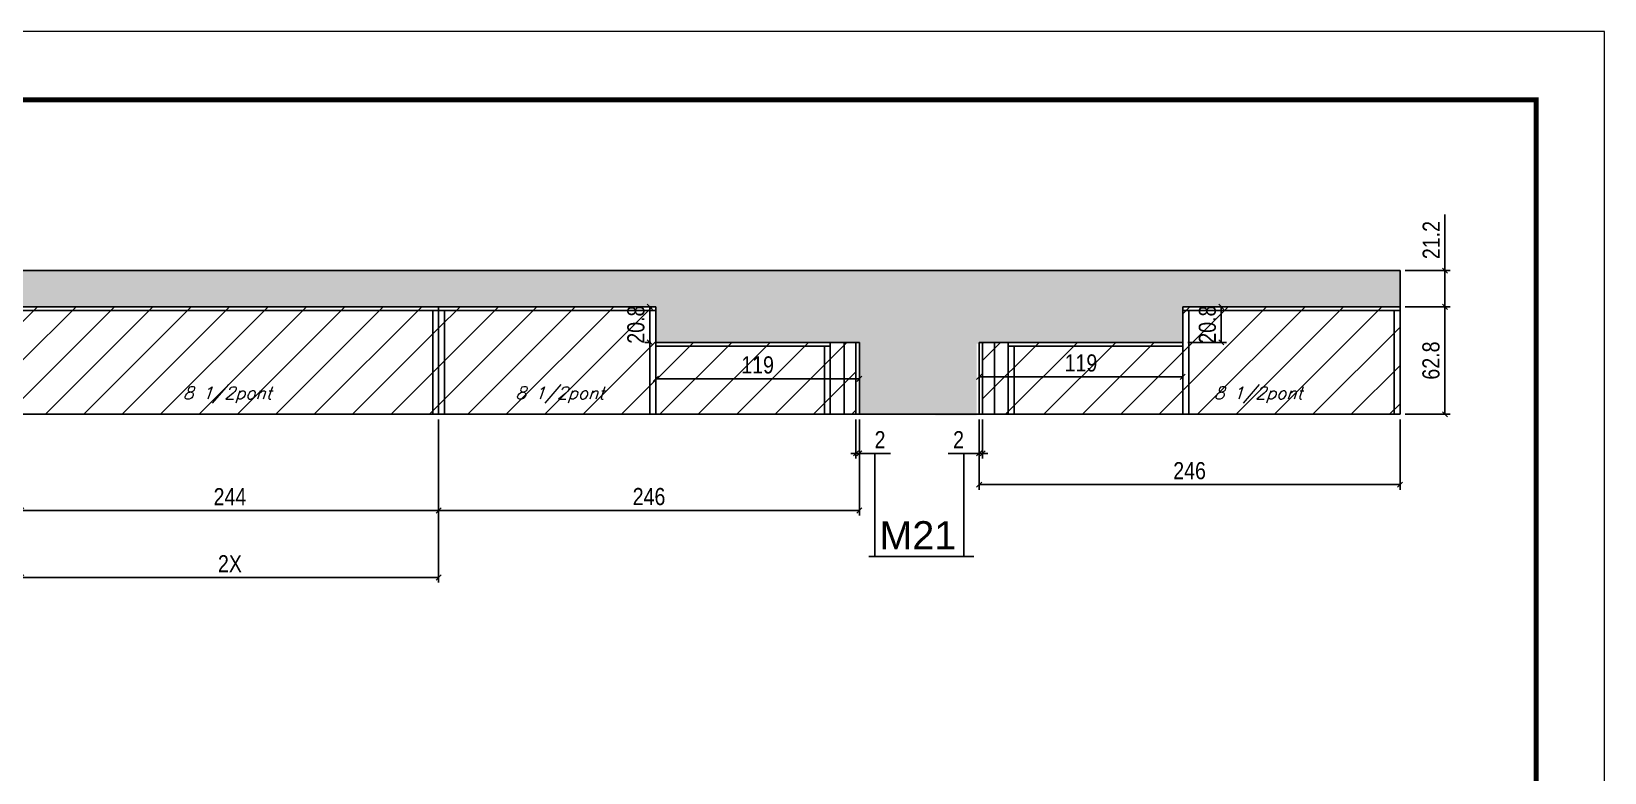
# Model space of a CAD drawing. Extents: x 137137 to 143418, y 10464 to 34486.
# Drawn here: x 140886 to 141806, y 30607 to 31040 of the extents above; entities that cross this region are included whole.
import ezdxf

# ---------------------------------------------------------------- set-up
doc = ezdxf.new("R2010")
doc.units = 0
doc.linetypes.add('DASHED', pattern=[0.75, 0.5, -0.25])
for name, color, linetype in [('COTA', 241, 'Continuous'), ('NOMENCLATURA', 7, 'Continuous'), ('Painéis', 200, 'Continuous'), ('Reaproveitamento', 251, 'Continuous'), ('SARR_2.2x7', 40, 'Continuous'), ('SARR_3.5x7', 81, 'Continuous'), ('texto', 7, 'Continuous')]:
    doc.layers.add(name, color=color, linetype=linetype)
for name, color, linetype, lineweight in [('Folhas', 255, 'Continuous', 9), ('Hachura', 251, 'Continuous', 9), ('SARRAFO DE PRESSAO', 251, 'DASHED', 9)]:
    doc.layers.add(name, color=color, linetype=linetype, lineweight=lineweight)
doc.styles.add('COTA TECNICA', font='techl___.ttf', dxfattribs={"height": 10})
doc.styles.add('Romans', font='romans.shx')
doc.styles.get("Standard").update_dxf_attribs({"font": 'arial.ttf'})
doc.dimstyles.new('PAINEL', dxfattribs={"dimtxt": 10, "dimasz": 3, "dimexe": 3, "dimexo": 3, "dimgap": 3, "dimtad": 1, "dimdec": 1, "dimzin": 12, "dimdsep": 46, "dimtxsty": 'COTA TECNICA', "dimblk1": 'OBLIQUE', "dimblk2": 'OBLIQUE', "dimsah": 1, "dimcen": 0.9, "dimclrd": 4, "dimclre": 4, "dimclrt": 240, "dimadec": 1, "dimazin": 3, "dimtfac": 1, "dimtdec": 1, "dimtmove": 0, "dimatfit": 3, "dimfxl": 1, "dimtolj": 1, "dimtzin": 12, "dimarcsym": 0})
pattern_1 = [(45, (-1598.5, -2297.15), (-11.2253202, 11.2253202), [])]

# ---------------------------------------------------------------- blocks, each defined once
blk = doc.blocks.new('9999999999')
at = {"layer": 'Folhas'}
blk.add_lwpolyline([(98138.98, 34190.21), (99623.98, 34190.21), (99623.98, 35240.21), (98138.98, 35240.21)], close=True, dxfattribs=at)
at = {"layer": 'Folhas', "color": 30, "const_width": 3}
blk.add_lwpolyline([(98213.98, 34230.21), (99583.98, 34230.21), (99583.98, 35200.21), (98213.98, 35200.21)], close=True, dxfattribs=at)
blk = doc.blocks.new('_Oblique')
at = {"color": 0, "linetype": 'ByBlock', "lineweight": -2}
blk.add_line((-0.5, -0.5), (0.5, 0.5), dxfattribs=at)
blk = doc.blocks.new('*D61')
at = {"layer": 'COTA', "color": 4, "lineweight": -2, "ltscale": 25, "transparency": 16777216}
for p, q in [((141368.24, 30813.24), (141368.24, 30790.37)), ((141370.24, 30813.24), (141370.24, 30790.37)), ((141368.24, 30793.37), (141365.24, 30793.37)), ((141368.24, 30793.37), (141370.24, 30793.37)), ((141370.24, 30793.37), (141388.35, 30793.37))]:
    blk.add_line(p, q, dxfattribs=at)
at = {"layer": 'Defpoints', "color": 0, "ltscale": 25, "transparency": 16777216}
for p in [(141368.24, 30816.24), (141370.24, 30816.24), (141370.24, 30793.37)]:
    blk.add_point(p, dxfattribs=at)
at = {"layer": 'COTA', "color": 4, "lineweight": -2, "ltscale": 25, "transparency": 16777216, "xscale": 3, "yscale": 3, "zscale": 3}
blk.add_blockref('_Oblique', (141368.24, 30793.37), dxfattribs=at)
at = {"layer": 'COTA', "color": 4, "lineweight": -2, "ltscale": 25, "transparency": 16777216, "xscale": 3, "yscale": 3, "zscale": 3, "rotation": 180}
blk.add_blockref('_Oblique', (141370.24, 30793.37), dxfattribs=at)
at = {"layer": 'COTA', "color": 240, "ltscale": 25, "transparency": 16777216, "insert": (141382.29, 30801.37), "char_height": 10, "attachment_point": 5, "style": 'COTA TECNICA'}
blk.add_mtext('\\A1;2', dxfattribs=at)
blk = doc.blocks.new('*D62')
at = {"layer": 'COTA', "color": 4, "lineweight": -2, "ltscale": 25, "transparency": 16777216}
for p, q in [((141440.24, 30813.24), (141440.24, 30790.37)), ((141442.24, 30813.24), (141442.24, 30790.37)), ((141440.24, 30793.37), (141422.13, 30793.37)), ((141442.24, 30793.37), (141440.24, 30793.37)), ((141442.24, 30793.37), (141445.24, 30793.37))]:
    blk.add_line(p, q, dxfattribs=at)
at = {"layer": 'Defpoints', "color": 0, "ltscale": 25, "transparency": 16777216}
for p in [(141440.24, 30816.24), (141442.24, 30816.24), (141440.24, 30793.37)]:
    blk.add_point(p, dxfattribs=at)
at = {"layer": 'COTA', "color": 4, "lineweight": -2, "ltscale": 25, "transparency": 16777216, "xscale": 3, "yscale": 3, "zscale": 3}
blk.add_blockref('_Oblique', (141440.24, 30793.37), dxfattribs=at)
at = {"layer": 'COTA', "color": 4, "lineweight": -2, "ltscale": 25, "transparency": 16777216, "xscale": 3, "yscale": 3, "zscale": 3, "rotation": 180}
blk.add_blockref('_Oblique', (141442.24, 30793.37), dxfattribs=at)
at = {"layer": 'COTA', "color": 240, "ltscale": 25, "transparency": 16777216, "insert": (141428.18, 30801.37), "char_height": 10, "attachment_point": 5, "style": 'COTA TECNICA'}
blk.add_mtext('\\A1;2', dxfattribs=at)
blk = doc.blocks.new('*D64')
at = {"layer": 'COTA', "color": 4, "lineweight": -2, "ltscale": 25, "transparency": 16777216}
for p, q in [((140880.28, 30813.24), (140880.28, 30756.98)), ((141124.28, 30813.24), (141124.28, 30756.98)), ((140880.28, 30759.98), (141124.28, 30759.98))]:
    blk.add_line(p, q, dxfattribs=at)
at = {"layer": 'Defpoints', "color": 0, "ltscale": 25, "transparency": 16777216}
for p in [(140880.28, 30816.24), (141124.28, 30816.24), (141124.28, 30759.98)]:
    blk.add_point(p, dxfattribs=at)
at = {"layer": 'COTA', "color": 4, "lineweight": -2, "ltscale": 25, "transparency": 16777216, "xscale": 3, "yscale": 3, "zscale": 3, "rotation": 180}
blk.add_blockref('_Oblique', (140880.28, 30759.98), dxfattribs=at)
at = {"layer": 'COTA', "color": 4, "lineweight": -2, "ltscale": 25, "transparency": 16777216, "xscale": 3, "yscale": 3, "zscale": 3}
blk.add_blockref('_Oblique', (141124.28, 30759.98), dxfattribs=at)
at = {"layer": 'COTA', "color": 240, "ltscale": 25, "transparency": 16777216, "insert": (141002.28, 30768.05), "char_height": 10, "attachment_point": 5, "style": 'COTA TECNICA'}
blk.add_mtext('\\A1;244', dxfattribs=at)
blk = doc.blocks.new('*D65')
at = {"layer": 'COTA', "color": 4, "lineweight": -2, "ltscale": 25, "transparency": 16777216}
for p, q in [((141124.28, 30813.24), (141124.28, 30756.98)), ((141370.24, 30813.24), (141370.24, 30756.98)), ((141124.28, 30759.98), (141370.24, 30759.98))]:
    blk.add_line(p, q, dxfattribs=at)
at = {"layer": 'Defpoints', "color": 0, "ltscale": 25, "transparency": 16777216}
for p in [(141124.28, 30816.24), (141370.24, 30816.24), (141370.24, 30759.98)]:
    blk.add_point(p, dxfattribs=at)
at = {"layer": 'COTA', "color": 4, "lineweight": -2, "ltscale": 25, "transparency": 16777216, "xscale": 3, "yscale": 3, "zscale": 3, "rotation": 180}
blk.add_blockref('_Oblique', (141124.28, 30759.98), dxfattribs=at)
at = {"layer": 'COTA', "color": 4, "lineweight": -2, "ltscale": 25, "transparency": 16777216, "xscale": 3, "yscale": 3, "zscale": 3}
blk.add_blockref('_Oblique', (141370.24, 30759.98), dxfattribs=at)
at = {"layer": 'COTA', "color": 240, "ltscale": 25, "transparency": 16777216, "insert": (141247.26, 30768.08), "char_height": 10, "attachment_point": 5, "style": 'COTA TECNICA'}
blk.add_mtext('\\A1;246', dxfattribs=at)
blk = doc.blocks.new('*D69')
at = {"layer": 'COTA', "color": 4, "lineweight": -2, "ltscale": 25, "transparency": 16777216}
for p, q in [((141440.24, 30813.24), (141440.24, 30772.09)), ((141686.24, 30813.24), (141686.24, 30772.09)), ((141440.24, 30775.09), (141686.24, 30775.09))]:
    blk.add_line(p, q, dxfattribs=at)
at = {"layer": 'Defpoints', "color": 0, "ltscale": 25, "transparency": 16777216}
for p in [(141440.24, 30816.24), (141686.24, 30816.24), (141686.24, 30775.09)]:
    blk.add_point(p, dxfattribs=at)
at = {"layer": 'COTA', "color": 4, "lineweight": -2, "ltscale": 25, "transparency": 16777216, "xscale": 3, "yscale": 3, "zscale": 3, "rotation": 180}
blk.add_blockref('_Oblique', (141440.24, 30775.09), dxfattribs=at)
at = {"layer": 'COTA', "color": 4, "lineweight": -2, "ltscale": 25, "transparency": 16777216, "xscale": 3, "yscale": 3, "zscale": 3}
blk.add_blockref('_Oblique', (141686.24, 30775.09), dxfattribs=at)
at = {"layer": 'COTA', "color": 240, "ltscale": 25, "transparency": 16777216, "insert": (141563.24, 30783.19), "char_height": 10, "attachment_point": 5, "style": 'COTA TECNICA'}
blk.add_mtext('\\A1;246', dxfattribs=at)
blk = doc.blocks.new('*D66')
at = {"layer": 'COTA', "color": 4, "lineweight": -2, "ltscale": 25, "transparency": 16777216}
for p, q in [((141251.24, 30855.24), (141251.24, 30833.94)), ((141370.24, 30855.24), (141370.24, 30833.94)), ((141251.24, 30836.94), (141370.24, 30836.94))]:
    blk.add_line(p, q, dxfattribs=at)
at = {"layer": 'Defpoints', "color": 0, "ltscale": 25, "transparency": 16777216}
for p in [(141251.24, 30858.24), (141370.24, 30858.24), (141370.24, 30836.94)]:
    blk.add_point(p, dxfattribs=at)
at = {"layer": 'COTA', "color": 4, "lineweight": -2, "ltscale": 25, "transparency": 16777216, "xscale": 3, "yscale": 3, "zscale": 3, "rotation": 180}
blk.add_blockref('_Oblique', (141251.24, 30836.94), dxfattribs=at)
at = {"layer": 'COTA', "color": 4, "lineweight": -2, "ltscale": 25, "transparency": 16777216, "xscale": 3, "yscale": 3, "zscale": 3}
blk.add_blockref('_Oblique', (141370.24, 30836.94), dxfattribs=at)
at = {"layer": 'COTA', "color": 240, "ltscale": 25, "transparency": 16777216, "insert": (141310.74, 30845.03), "char_height": 10, "attachment_point": 5, "style": 'COTA TECNICA'}
blk.add_mtext('\\A1;119', dxfattribs=at)
blk = doc.blocks.new('*D67')
at = {"layer": 'COTA', "color": 4, "lineweight": -2, "ltscale": 25, "transparency": 16777216}
for p, q in [((141440.24, 30855.24), (141440.24, 30835.09)), ((141559.24, 30855.24), (141559.24, 30835.09)), ((141440.24, 30838.09), (141559.24, 30838.09))]:
    blk.add_line(p, q, dxfattribs=at)
at = {"layer": 'Defpoints', "color": 0, "ltscale": 25, "transparency": 16777216}
for p in [(141440.24, 30858.24), (141559.24, 30858.24), (141559.24, 30838.09)]:
    blk.add_point(p, dxfattribs=at)
at = {"layer": 'COTA', "color": 4, "lineweight": -2, "ltscale": 25, "transparency": 16777216, "xscale": 3, "yscale": 3, "zscale": 3, "rotation": 180}
blk.add_blockref('_Oblique', (141440.24, 30838.09), dxfattribs=at)
at = {"layer": 'COTA', "color": 4, "lineweight": -2, "ltscale": 25, "transparency": 16777216, "xscale": 3, "yscale": 3, "zscale": 3}
blk.add_blockref('_Oblique', (141559.24, 30838.09), dxfattribs=at)
at = {"layer": 'COTA', "color": 240, "ltscale": 25, "transparency": 16777216, "insert": (141499.74, 30846.18), "char_height": 10, "attachment_point": 5, "style": 'COTA TECNICA'}
blk.add_mtext('\\A1;119', dxfattribs=at)
blk = doc.blocks.new('*D68')
at = {"layer": 'COTA', "color": 4, "lineweight": -2, "ltscale": 25, "transparency": 16777216}
for p, q in [((141562.24, 30879.04), (141584.79, 30879.04)), ((141581.79, 30879.04), (141581.79, 30858.24)), ((141562.24, 30858.24), (141584.79, 30858.24))]:
    blk.add_line(p, q, dxfattribs=at)
at = {"layer": 'Defpoints', "color": 0, "ltscale": 25, "transparency": 16777216}
for p in [(141559.24, 30879.04), (141559.24, 30858.24), (141581.79, 30858.24)]:
    blk.add_point(p, dxfattribs=at)
at = {"layer": 'COTA', "color": 4, "lineweight": -2, "ltscale": 25, "transparency": 16777216, "xscale": 3, "yscale": 3, "zscale": 3}
for p, rotation in [((141581.79, 30879.04), 90), ((141581.79, 30858.24), 270)]:
    blk.add_blockref('_Oblique', p, dxfattribs=dict(at, rotation=rotation))
at = {"layer": 'COTA', "color": 240, "ltscale": 25, "transparency": 16777216, "insert": (141573.67, 30868.64), "char_height": 10, "attachment_point": 5, "rotation": 90, "style": 'COTA TECNICA'}
blk.add_mtext('\\A1;20.8', dxfattribs=at)
blk = doc.blocks.new('*D60')
at = {"layer": 'COTA', "color": 4, "lineweight": -2, "ltscale": 25, "transparency": 16777216}
for p, q in [((141248.24, 30879.04), (141244.74, 30879.04)), ((141247.74, 30879.04), (141247.74, 30858.24)), ((141248.24, 30858.24), (141244.74, 30858.24))]:
    blk.add_line(p, q, dxfattribs=at)
at = {"layer": 'Defpoints', "color": 0, "ltscale": 25, "transparency": 16777216}
for p in [(141251.24, 30879.04), (141247.74, 30858.24), (141251.24, 30858.24)]:
    blk.add_point(p, dxfattribs=at)
at = {"layer": 'COTA', "color": 4, "lineweight": -2, "ltscale": 25, "transparency": 16777216, "xscale": 3, "yscale": 3, "zscale": 3}
for p, rotation in [((141247.74, 30879.04), 90), ((141247.74, 30858.24), 270)]:
    blk.add_blockref('_Oblique', p, dxfattribs=dict(at, rotation=rotation))
at = {"layer": 'COTA', "color": 240, "ltscale": 25, "transparency": 16777216, "insert": (141239.61, 30868.64), "char_height": 10, "attachment_point": 5, "rotation": 90, "style": 'COTA TECNICA'}
blk.add_mtext('\\A1;20.8', dxfattribs=at)
blk = doc.blocks.new('*D85')
at = {"layer": 'COTA', "color": 4, "lineweight": -2, "ltscale": 25, "transparency": 16777216}
for p, q in [((140880.28, 30813.24), (140880.28, 30717.79)), ((141124.28, 30813.24), (141124.28, 30717.79)), ((140880.28, 30720.79), (141124.28, 30720.79))]:
    blk.add_line(p, q, dxfattribs=at)
at = {"layer": 'Defpoints', "color": 0, "ltscale": 25, "transparency": 16777216}
for p in [(140880.28, 30816.24), (141124.28, 30816.24), (141124.28, 30720.79)]:
    blk.add_point(p, dxfattribs=at)
at = {"layer": 'COTA', "color": 4, "lineweight": -2, "ltscale": 25, "transparency": 16777216, "xscale": 3, "yscale": 3, "zscale": 3, "rotation": 180}
blk.add_blockref('_Oblique', (140880.28, 30720.79), dxfattribs=at)
at = {"layer": 'COTA', "color": 4, "lineweight": -2, "ltscale": 25, "transparency": 16777216, "xscale": 3, "yscale": 3, "zscale": 3}
blk.add_blockref('_Oblique', (141124.28, 30720.79), dxfattribs=at)
at = {"layer": 'COTA', "color": 240, "ltscale": 25, "transparency": 16777216, "insert": (141002.28, 30728.84), "char_height": 10, "attachment_point": 5, "style": 'COTA TECNICA'}
blk.add_mtext('\\A1;2X', dxfattribs=at)
blk = doc.blocks.new('*D144')
at = {"layer": 'COTA', "color": 4, "lineweight": -2, "ltscale": 25, "transparency": 16777216}
for p, q in [((141689.24, 30879.04), (141715.51, 30879.04)), ((141712.51, 30879.04), (141712.51, 30816.24)), ((141689.24, 30816.24), (141715.51, 30816.24))]:
    blk.add_line(p, q, dxfattribs=at)
at = {"layer": 'Defpoints', "color": 0, "ltscale": 25, "transparency": 16777216}
for p in [(141686.24, 30879.04), (141686.24, 30816.24), (141712.51, 30816.24)]:
    blk.add_point(p, dxfattribs=at)
at = {"layer": 'COTA', "color": 4, "lineweight": -2, "ltscale": 25, "transparency": 16777216, "xscale": 3, "yscale": 3, "zscale": 3}
for p, rotation in [((141712.51, 30879.04), 90), ((141712.51, 30816.24), 270)]:
    blk.add_blockref('_Oblique', p, dxfattribs=dict(at, rotation=rotation))
at = {"layer": 'COTA', "color": 240, "ltscale": 25, "transparency": 16777216, "insert": (141704.38, 30847.64), "char_height": 10, "attachment_point": 5, "rotation": 90, "style": 'COTA TECNICA'}
blk.add_mtext('\\A1;62.8', dxfattribs=at)
blk = doc.blocks.new('*D145')
at = {"layer": 'COTA', "color": 4, "lineweight": -2, "ltscale": 25, "transparency": 16777216}
for p, q in [((141712.51, 30900.24), (141712.51, 30932.97)), ((141689.24, 30900.24), (141715.51, 30900.24)), ((141712.51, 30879.04), (141712.51, 30900.24)), ((141689.24, 30879.04), (141715.51, 30879.04))]:
    blk.add_line(p, q, dxfattribs=at)
at = {"layer": 'Defpoints', "color": 0, "ltscale": 25, "transparency": 16777216}
for p in [(141686.24, 30900.24), (141712.51, 30900.24), (141686.24, 30879.04)]:
    blk.add_point(p, dxfattribs=at)
at = {"layer": 'COTA', "color": 4, "lineweight": -2, "ltscale": 25, "transparency": 16777216, "xscale": 3, "yscale": 3, "zscale": 3}
for p, rotation in [((141712.51, 30900.24), 90), ((141712.51, 30879.04), 270)]:
    blk.add_blockref('_Oblique', p, dxfattribs=dict(at, rotation=rotation))
at = {"layer": 'COTA', "color": 240, "ltscale": 25, "transparency": 16777216, "insert": (141704.45, 30918.1), "char_height": 10, "attachment_point": 5, "rotation": 90, "style": 'COTA TECNICA'}
blk.add_mtext('\\A1;21.2', dxfattribs=at)

msp = doc.modelspace()

# ---------------------------------------------------------------- hatches: boundary and pattern name
at = {"layer": 'COTA', "linetype": 'ByBlock'}
h = msp.add_hatch(dxfattribs=at)
h.set_pattern_fill('AR-CONC', color=256, scale=0.03)
h.set_pattern_definition([(50, (1795.7147, -2153.1135), (5.46554007, -0.47817257), [0.5715, -6.2865]), (355, (1795.7147, -2153.1135), (-1.05730264, 5.73170536), [0.4572, -5.02921753]), (100.4514447, (1796.17, -2153.1534), (4.40823741, 5.25353256), [0.48570026, -5.34270734]), (46.1842, (1795.715, -2151.5895), (8.13237123, -1.26126984), [0.85725, -9.42975]), (96.6355576, (1796.392, -2151.695), (7.122124, 7.42278374), [0.7285507, -8.01406824]), (351.184151, (1795.715, -2151.5895), (7.122124, 7.42278374), [0.685799, -7.54379196]), (21, (1796.4767, -2151.9705), (4.54843174, -3.06795595), [0.5715, -6.2865]), (326, (1796.4767, -2151.9705), (1.85406085, 5.52563898), [0.4572, -5.0292]), (71.451445, (1796.8557, -2152.226), (6.40249258, 2.45768307), [0.48570026, -5.34269813]), (37.5, (1795.7147, -2153.1135), (0.092658098, 2.536651166), [0, -4.96824, 0, -5.1054, 0, -5.04825]), (7.5, (1795.7147, -2153.1135), (2.004589875, 3.005417245), [0, -2.91084, 0, -4.85394, 0, -1.92405]), (327.5, (1794.0154, -2153.1135), (4.067717855, -0.17186232), [0, -1.905, 0, -5.9436, 0, -7.8867]), (317.5, (1793.2534, -2153.1135), (4.44387544, 0.76279473), [0, -2.4765, 0, -3.94716, 0, -5.6007])])
h.paths.add_polyline_path([(141559.24, 30879.04), (141686.24, 30879.04), (141686.24, 30900.24), (141455.64, 30900.24), (141336.64, 30900.24), (141266.64, 30900.24), (141147.64, 30900.24), (140739.88, 30900.24), (140739.88, 30879.04), (141251.24, 30879.04), (141251.24, 30858.24), (141370.24, 30857.94), (141370.24, 30815.94), (141438.74, 30815.59), (141438.74, 30857.59), (141559.24, 30858.24)])
at = {"layer": 'Hachura', "linetype": 'ByBlock'}
h = msp.add_hatch(dxfattribs=at)
h.set_pattern_fill('ANSI31', color=256, scale=5)
h.set_pattern_definition(pattern_1)
h.paths.add_polyline_path([(140880.28, 30879.04), (140880.28, 30816.24), (141124.28, 30816.24), (141124.28, 30879.04)])
h = msp.add_hatch(dxfattribs=at)
h.set_pattern_fill('ANSI31', color=256, scale=5)
h.set_pattern_definition(pattern_1)
h.paths.add_polyline_path([(141251.24, 30816.24), (141368.24, 30816.24), (141368.24, 30858.24), (141251.24, 30858.24), (141251.24, 30879.04), (141124.28, 30879.04), (141124.28, 30816.24)])
at = {"layer": 'Reaproveitamento', "linetype": 'ByBlock'}
h = msp.add_hatch(dxfattribs=at)
h.set_pattern_fill('ANSI31', color=256, scale=5)
h.set_pattern_definition(pattern_1)
h.paths.add_polyline_path([(141686.24, 30816.24), (141686.24, 30879.04), (141559.24, 30879.04), (141559.24, 30858.24), (141442.24, 30858.24), (141442.24, 30816.24), (141559.24, 30816.24)])

# ---------------------------------------------------------------- linework, layer by layer
at = {"layer": 'COTA', "linetype": 'ByBlock'}
for p, q in [((140739.88, 30900.24), (141251.24, 30900.24)), ((141251.24, 30900.24), (141370.24, 30900.24)), ((141370.24, 30900.24), (141440.24, 30900.24)), ((141440.24, 30900.24), (141559.24, 30900.24)), ((141559.24, 30900.24), (141686.24, 30900.24)), ((141686.24, 30879.04), (141686.24, 30900.24)), ((141686.24, 30879.04), (141686.24, 30900.24))]:
    msp.add_line(p, q, dxfattribs=at)
at = {"layer": 'NOMENCLATURA', "linetype": 'Continuous'}
for p, q in [((141379.29, 30733.03), (141379.29, 30793.37)), ((141431.18, 30793.37), (141431.18, 30733.03)), ((141375.68, 30733.03), (141437.17, 30733.03))]:
    msp.add_line(p, q, dxfattribs=at)
at = {"layer": 'Painéis'}
for p, q in [((140739.88, 30879.04), (141251.24, 30879.04)), ((141124.28, 30816.24), (141124.28, 30879.04)), ((141251.24, 30879.04), (141251.24, 30858.24)), ((141559.24, 30879.04), (141686.24, 30879.04)), ((141559.24, 30858.24), (141559.24, 30879.04)), ((141686.24, 30879.04), (141686.24, 30816.24)), ((141686.24, 30879.04), (141686.24, 30816.24)), ((141251.24, 30858.24), (141370.24, 30858.24)), ((141368.24, 30858.24), (141368.24, 30816.24)), ((141370.24, 30858.24), (141370.24, 30816.24)), ((141440.24, 30858.24), (141559.24, 30858.24)), ((141440.24, 30858.24), (141440.24, 30816.24)), ((141442.24, 30858.24), (141442.24, 30816.24)), ((140739.88, 30816.24), (141251.24, 30816.24)), ((141251.24, 30816.24), (141370.24, 30816.24)), ((141370.24, 30816.24), (141440.24, 30816.24)), ((141440.24, 30816.24), (141559.24, 30816.24)), ((141559.24, 30816.24), (141686.24, 30816.24))]:
    msp.add_line(p, q, dxfattribs=at)
at = {"layer": 'SARR_2.2x7', "linetype": 'Continuous'}
for p, q in [((140880.28, 30876.84), (141124.28, 30876.84)), ((141124.28, 30876.84), (141251.24, 30876.84)), ((141686.24, 30876.84), (141559.24, 30876.84)), ((141251.24, 30856.04), (141353.24, 30856.04)), ((141361.24, 30858.24), (141361.24, 30816.24)), ((141449.24, 30858.24), (141449.24, 30816.24)), ((141559.24, 30856.04), (141457.24, 30856.04))]:
    msp.add_line(p, q, dxfattribs=at)
at = {"layer": 'SARR_3.5x7'}
for p, q in [((141120.83, 30816.24), (141120.83, 30876.84)), ((141127.73, 30816.24), (141127.73, 30876.84)), ((141247.74, 30816.24), (141247.74, 30876.84)), ((141251.24, 30816.24), (141251.24, 30876.84)), ((141559.24, 30816.24), (141559.24, 30876.84)), ((141562.74, 30816.24), (141562.74, 30876.84)), ((141682.79, 30816.24), (141682.79, 30876.84)), ((141349.74, 30856.04), (141349.74, 30816.24)), ((141353.24, 30858.24), (141353.24, 30816.24)), ((141457.24, 30858.24), (141457.24, 30816.24)), ((141460.74, 30856.04), (141460.74, 30816.24))]:
    msp.add_line(p, q, dxfattribs=at)

# ---------------------------------------------------------------- block references
at = {"layer": 'SARRAFO DE PRESSAO', "color": 6, "linetype": 'ByBlock'}
msp.add_blockref('9999999999', (42181.81, -4200.15), dxfattribs=at)

# ---------------------------------------------------------------- texts
at = {"layer": 'NOMENCLATURA', "linetype": 'Continuous'}
msp.add_text('M21', height=16.5, dxfattribs=at).set_placement((141381.98, 30737.23))
at = {"layer": 'texto', "color": 2, "char_height": 7.2737, "attachment_point": 5, "style": 'Romans'}
for insert in [(141000.72, 30827.49), (141195.08, 30827.49), (141603.33, 30827.49)]:
    msp.add_mtext('{\\Q19;\\C256;8 1/2pont}', dxfattribs=dict(at, insert=insert))

# ---------------------------------------------------------------- dimensions: what is measured, and where the dimension line sits
at = {"layer": 'COTA', "ltscale": 25}
for base, p2, picture, middle in [((141712.51, 30900.24), (141686.24, 30900.24), '*D145', (141704.45, 30918.1)), ((141712.51, 30816.24), (141686.24, 30816.24), '*D144', (141704.38, 30847.64))]:
    dim = msp.add_linear_dim(base=base, p1=(141686.24, 30879.04), p2=p2, angle=90, dimstyle='PAINEL', dxfattribs=at)
    dim.commit()
    dim.dimension.update_dxf_attribs({"geometry": picture, "text_midpoint": middle})
for base, p1, p2, picture, middle in [((141247.74, 30858.24), (141251.24, 30879.04), (141251.24, 30858.24), '*D60', (141247.74, 30868.64)), ((141581.79, 30858.24), (141559.24, 30879.04), (141559.24, 30858.24), '*D68', (141581.79, 30868.64))]:
    dim = msp.add_linear_dim(base=base, p1=p1, p2=p2, angle=90, dimstyle='PAINEL', dxfattribs=at)
    dim.commit()
    dim.dimension.update_dxf_attribs({"geometry": picture, "text_midpoint": middle, "dimtype": 160})
for base, p1, p2, picture, middle in [((141370.24, 30836.94), (141251.24, 30858.24), (141370.24, 30858.24), '*D66', (141310.74, 30845.03)), ((141559.24, 30838.09), (141440.24, 30858.24), (141559.24, 30858.24), '*D67', (141499.74, 30846.18)), ((141370.24, 30793.37), (141368.24, 30816.24), (141370.24, 30816.24), '*D61', (141382.29, 30801.37)), ((141440.24, 30793.37), (141442.24, 30816.24), (141440.24, 30816.24), '*D62', (141428.18, 30801.37)), ((141686.24, 30775.09), (141440.24, 30816.24), (141686.24, 30816.24), '*D69', (141563.24, 30783.19))]:
    dim = msp.add_linear_dim(base=base, p1=p1, p2=p2, dimstyle='PAINEL', dxfattribs=at)
    dim.commit()
    dim.dimension.update_dxf_attribs({"geometry": picture, "text_midpoint": middle})
dim = msp.add_linear_dim(base=(141124.28, 30759.98), p1=(140880.28, 30816.24), p2=(141124.28, 30816.24), dimstyle='PAINEL', dxfattribs=at)
dim.commit()
dim.dimension.update_dxf_attribs({"geometry": '*D64', "text_midpoint": (141002.28, 30759.98), "dimtype": 160})
dim = msp.add_linear_dim(base=(141124.28, 30720.79), p1=(140880.28, 30816.24), p2=(141124.28, 30816.24), text='2X', dimstyle='PAINEL', dxfattribs=at)
dim.commit()
dim.dimension.update_dxf_attribs({"geometry": '*D85', "text_midpoint": (141002.28, 30728.84)})
dim = msp.add_linear_dim(base=(141370.24, 30759.98), p1=(141124.28, 30816.24), p2=(141370.24, 30816.24), dimstyle='PAINEL', override={"dimtmove": 1}, dxfattribs=at)
dim.commit()
dim.dimension.update_dxf_attribs({"geometry": '*D65', "text_midpoint": (141247.26, 30768.08)})

doc.saveas('drawing.dxf')
